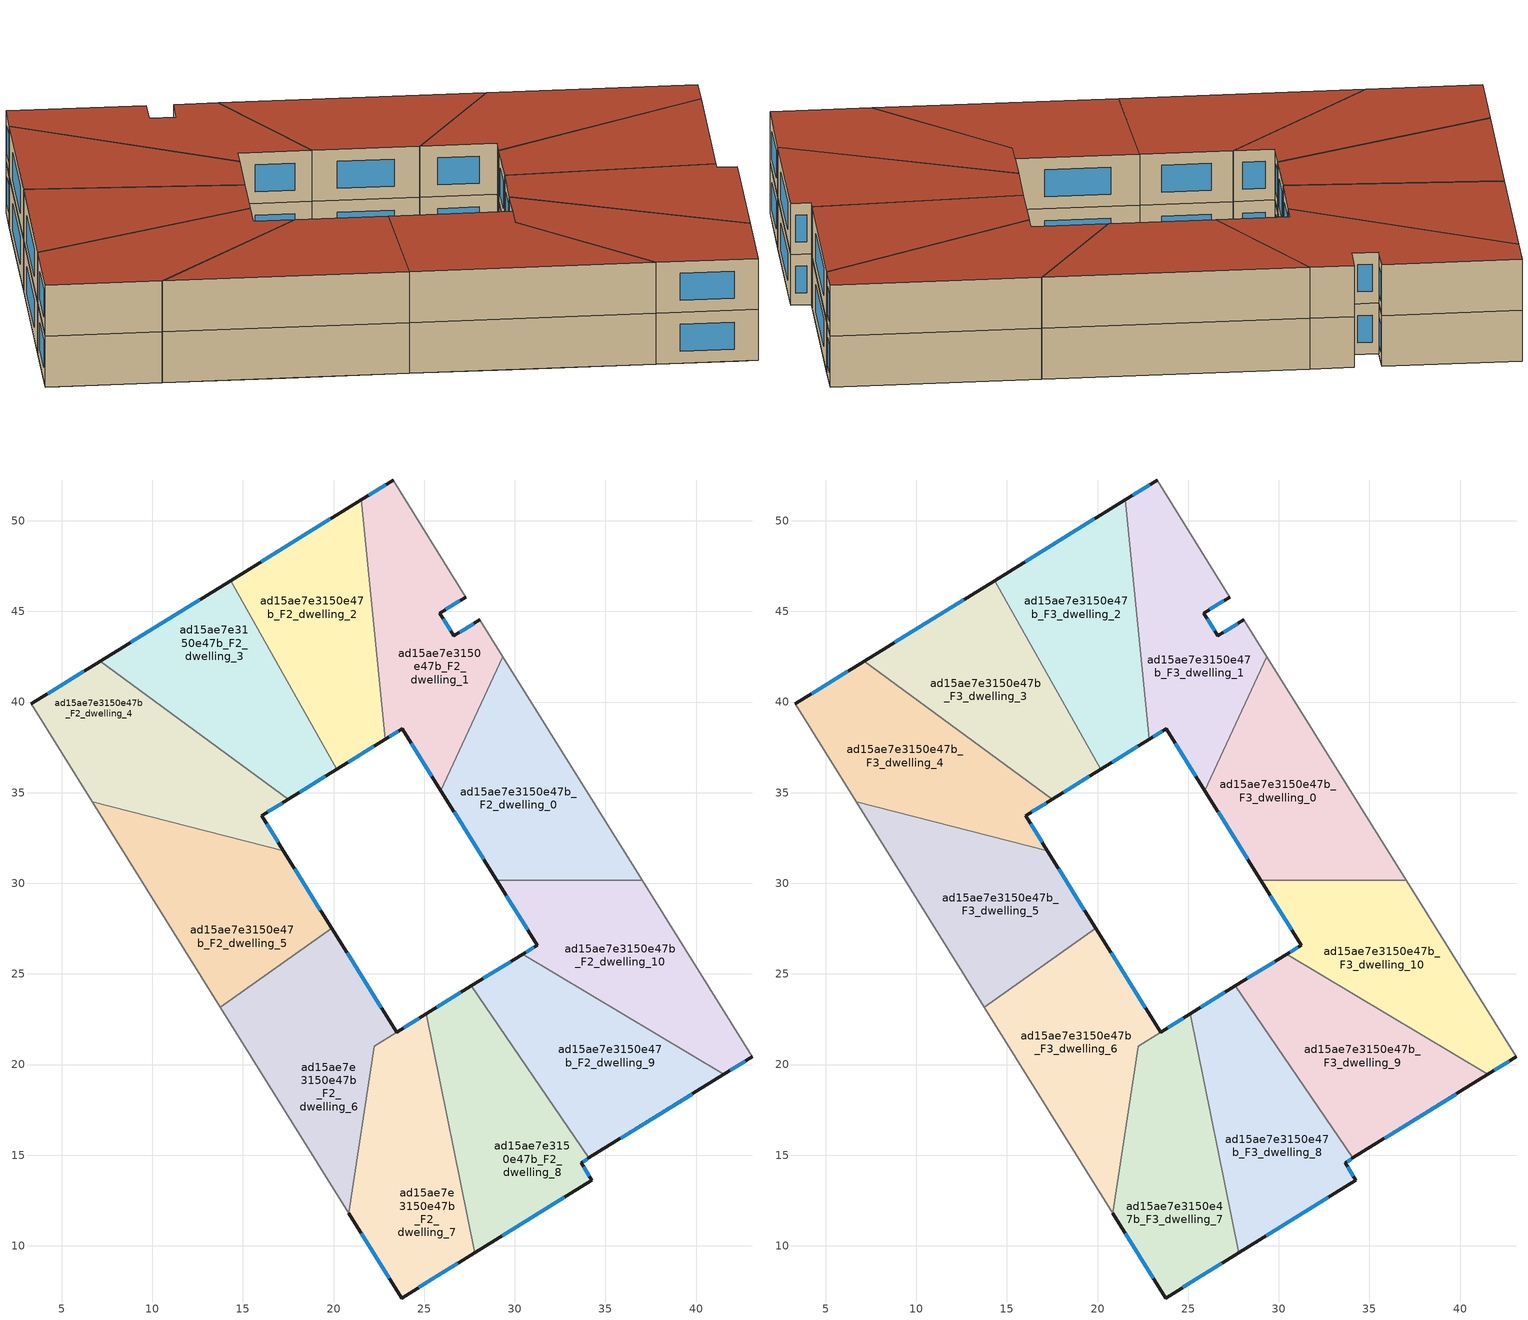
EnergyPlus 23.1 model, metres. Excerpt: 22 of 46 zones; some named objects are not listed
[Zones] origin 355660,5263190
ad15ae7e3150e47b_F2_dwelling_0
 floor to ad15ae7e3150e47b_F1_dwelling_0 (EU_floor_Construction): 29.98,41.46 37.02,30.16 29.01,30.16 26.18,34.69 z6
 floor to ad15ae7e3150e47b_F1_dwelling_1 (EU_floor_Construction): 29.34,42.49 29.98,41.46 26.18,34.69 25.92,35.11 z6
 wall outside (EU_wall_Construction): 25.92,35.11 29.01,30.16 z6:9
 wall to ad15ae7e3150e47b_F2_dwelling_1 (EU_wall_Construction): 29.34,42.49 25.92,35.11 z6:9
 wall adiabatic (EU_wall_Construction): 37.02,30.16 29.34,42.49 z6:9
 wall to ad15ae7e3150e47b_F2_dwelling_10 (EU_wall_Construction): 29.01,30.16 37.02,30.16 z6:9
 window (EU_Window_Construction): 26.65,33.94 28.28,31.32 z6.7:8.3
ad15ae7e3150e47b_F2_dwelling_1
 floor to ad15ae7e3150e47b_F1_dwelling_1 (EU_floor_Construction): 23.28,52.25 27.29,45.79 25.86,44.9 26.64,43.65 28.06,44.54 29.34,42.49 25.92,35.11 23.24,39.41 22.72,51.9 z6
 floor to ad15ae7e3150e47b_F1_dwelling_2 (EU_floor_Construction): 22.72,51.9 23.24,39.41 23.79,38.53 22.85,37.94 21.52,51.16 z6
 wall outside (EU_wall_Construction): 28.06,44.54 26.64,43.65 25.86,44.9 27.29,45.79 / 22.85,37.94 23.79,38.53 25.92,35.11 / 23.28,52.25 21.52,51.16 z6:9
 wall adiabatic (EU_wall_Construction): 29.34,42.49 28.06,44.54 / 27.29,45.79 23.28,52.25 z6:9
 wall to ad15ae7e3150e47b_F2_dwelling_2 (EU_wall_Construction): 21.52,51.16 22.85,37.94 z6:9
 window (EU_Window_Construction): 27.73,44.33 26.97,43.86 / 24.29,37.72 25.42,35.91 / 23.07,38.08 23.57,38.39 / 22.87,51.99 21.93,51.41 / 26.19,45.11 26.96,45.58 / 26.46,43.94 26.04,44.61 z6.7:8.3
ad15ae7e3150e47b_F2_dwelling_10
 floor to ad15ae7e3150e47b_F1_dwelling_11 (EU_floor_Construction): 37.02,30.16 43.09,20.42 42.14,19.84 31.86,25.57 29.01,30.16 z6
 floor to ad15ae7e3150e47b_F1_dwelling_10 (EU_floor_Construction): 42.14,19.84 41.52,19.46 30.43,26.09 31.23,26.59 31.86,25.57 z6
 wall outside (EU_wall_Construction): 29.01,30.16 31.23,26.59 30.43,26.09 / 41.52,19.46 43.09,20.42 z6:9
 wall to ad15ae7e3150e47b_F2_dwelling_9 (EU_wall_Construction): 30.43,26.09 41.52,19.46 z6:9
 wall adiabatic (EU_wall_Construction): 43.09,20.42 37.02,30.16 z6:9
 window (EU_Window_Construction): 31.04,26.47 30.62,26.21 / 29.53,29.32 30.71,27.43 / 41.89,19.68 42.72,20.2 z6.7:8.3
ad15ae7e3150e47b_F2_dwelling_2
 floor adiabatic (EU_floor_Construction): 21.52,51.16 22.85,37.94 20.18,36.29 14.32,46.7 z6
 wall outside (EU_wall_Construction): 20.18,36.29 22.85,37.94 / 21.52,51.16 14.32,46.7 z6:9
 wall to ad15ae7e3150e47b_F2_dwelling_3 (EU_wall_Construction): 14.32,46.7 20.18,36.29 z6:9
 window (EU_Window_Construction): 20.81,36.68 22.22,37.55 / 19.83,50.11 16.01,47.75 z6.7:8.3
ad15ae7e3150e47b_F2_dwelling_3
 floor to ad15ae7e3150e47b_F1_dwelling_3 (EU_floor_Construction): 14.32,46.7 20.18,36.29 18.4,35.19 9.52,43.73 z6
 floor to ad15ae7e3150e47b_F1_dwelling_4 (EU_floor_Construction): 18.4,35.19 17.51,34.64 7.12,42.24 9.52,43.73 z6
 wall outside (EU_wall_Construction): 17.51,34.64 20.18,36.29 / 14.32,46.7 7.12,42.24 z6:9
 wall to ad15ae7e3150e47b_F2_dwelling_4 (EU_wall_Construction): 7.12,42.24 17.51,34.64 z6:9
 window (EU_Window_Construction): 18.14,35.02 19.55,35.9 / 12.63,45.65 8.81,43.29 z6.7:8.3
ad15ae7e3150e47b_F2_dwelling_4
 floor to ad15ae7e3150e47b_F1_dwelling_4 (EU_floor_Construction): 17.51,34.64 16.03,33.72 16.12,33.59 3.74,39.24 3.33,39.9 7.12,42.24 z6
 floor to ad15ae7e3150e47b_F1_dwelling_5 (EU_floor_Construction): 16.12,33.59 17.23,31.8 6.69,34.51 3.74,39.24 z6
 wall outside (EU_wall_Construction): 17.23,31.8 16.03,33.72 17.51,34.64 / 7.12,42.24 3.33,39.9 z6:9
 wall to ad15ae7e3150e47b_F2_dwelling_5 (EU_wall_Construction): 6.69,34.51 17.23,31.8 z6:9
 wall adiabatic (EU_wall_Construction): 3.33,39.9 6.69,34.51 z6:9
 window (EU_Window_Construction): 16.38,33.94 17.16,34.42 / 16.95,32.25 16.32,33.27 / 6.23,41.69 4.22,40.45 z6.7:8.3
ad15ae7e3150e47b_F2_dwelling_5
 floor to ad15ae7e3150e47b_F1_dwelling_5 (EU_floor_Construction): 17.23,31.8 18.57,29.66 10.23,28.83 6.69,34.51 z6
 floor to ad15ae7e3150e47b_F1_dwelling_6 (EU_floor_Construction): 18.57,29.66 19.91,27.51 13.76,23.16 10.23,28.83 z6
 wall outside (EU_wall_Construction): 19.91,27.51 17.23,31.8 z6:9
 wall to ad15ae7e3150e47b_F2_dwelling_6 (EU_wall_Construction): 13.76,23.16 19.91,27.51 z6:9
 wall adiabatic (EU_wall_Construction): 6.69,34.51 13.76,23.16 z6:9
 window (EU_Window_Construction): 19.28,28.52 17.86,30.79 z6.7:8.3
ad15ae7e3150e47b_F2_dwelling_6
 floor to ad15ae7e3150e47b_F1_dwelling_7 (EU_floor_Construction): 21.02,25.73 23.47,21.8 23.47,21.78 22.24,21.01 20.84,11.8 16.71,18.42 z6
 floor to ad15ae7e3150e47b_F1_dwelling_6 (EU_floor_Construction): 19.91,27.51 21.02,25.73 16.71,18.42 13.76,23.16 z6
 wall outside (EU_wall_Construction): 23.48,21.79 19.91,27.51 z6:9
 wall adiabatic (EU_wall_Construction): 13.76,23.16 20.84,11.8 z6:9
 wall to ad15ae7e3150e47b_F2_dwelling_7 (EU_wall_Construction): 22.24,21.02 23.48,21.79 / 20.84,11.8 22.24,21.01 z6:9
 window (EU_Window_Construction): 22.64,23.13 20.75,26.17 z6.7:8.3
ad15ae7e3150e47b_F2_dwelling_7
 floor to ad15ae7e3150e47b_F1_dwelling_7 (EU_floor_Construction): 23.47,21.78 23.19,8.02 20.84,11.8 22.24,21.01 z6
 floor to ad15ae7e3150e47b_F1_dwelling_8 (EU_floor_Construction): 25.12,22.8 27.79,9.62 23.75,7.12 23.19,8.02 23.47,21.78 z6
 wall outside (EU_wall_Construction): 20.84,11.8 23.75,7.12 27.79,9.62 / 25.12,22.8 23.48,21.79 z6:9
 wall to ad15ae7e3150e47b_F2_dwelling_8 (EU_wall_Construction): 27.79,9.62 25.12,22.8 z6:9
 window (EU_Window_Construction): 24.7,7.71 26.84,9.04 / 21.52,10.7 23.06,8.22 / 24.74,22.56 23.86,22.03 z6.7:8.3
ad15ae7e3150e47b_F2_dwelling_8
 floor to ad15ae7e3150e47b_F1_dwelling_8 (EU_floor_Construction): 25.74,23.18 29.51,10.69 27.79,9.62 25.12,22.8 z6
 floor to ad15ae7e3150e47b_F1_dwelling_9 (EU_floor_Construction): 27.61,24.34 34.09,14.85 33.66,14.58 34.26,13.62 29.51,10.69 25.74,23.18 z6
 wall outside (EU_wall_Construction): 27.79,9.62 34.26,13.62 33.66,14.58 34.09,14.85 / 27.6,24.34 25.12,22.8 z6:9
 wall to ad15ae7e3150e47b_F2_dwelling_9 (EU_wall_Construction): 34.09,14.85 27.6,24.34 z6:9
 window (EU_Window_Construction): 29.31,10.56 32.74,12.69 / 27.02,23.98 25.7,23.17 / 33.76,14.65 33.99,14.79 / 34.12,13.85 33.8,14.36 z6.7:8.3
ad15ae7e3150e47b_F2_dwelling_9
 floor to ad15ae7e3150e47b_F1_dwelling_9 (EU_floor_Construction): 28.08,24.63 35.33,15.62 34.09,14.85 27.61,24.34 z6
 floor adiabatic (EU_floor_Construction): 41.52,19.46 34.09,14.85 35.33,15.62 28.08,24.63 30.43,26.09 z6
 wall outside (EU_wall_Construction): 30.43,26.09 27.6,24.34 / 34.09,14.85 41.52,19.46 z6:9
 window (EU_Window_Construction): 29.77,25.68 28.27,24.75 / 35.84,15.93 39.78,18.37 z6.7:8.3
ad15ae7e3150e47b_F3_dwelling_0
 floor to ad15ae7e3150e47b_F2_dwelling_0 (EU_floor_Construction): 29.34,42.49 37.02,30.16 29.01,30.16 25.92,35.11 z9
 wall outside (EU_wall_Construction): 25.92,35.11 29.01,30.16 z9:12
 wall to ad15ae7e3150e47b_F3_dwelling_1 (EU_wall_Construction): 29.34,42.49 25.92,35.11 z9:12
 wall adiabatic (EU_wall_Construction): 37.02,30.16 29.34,42.49 z9:12
 wall to ad15ae7e3150e47b_F3_dwelling_10 (EU_wall_Construction): 29.01,30.16 37.02,30.16 z9:12
 window (EU_Window_Construction): 26.65,33.94 28.28,31.32 z9.7:11.3
 roof outside (EU_roof_Construction): 37.02,30.16 29.34,42.49 25.92,35.11 29.01,30.16 z12
ad15ae7e3150e47b_F3_dwelling_1
 floor to ad15ae7e3150e47b_F2_dwelling_1 (EU_floor_Construction): 23.28,52.25 27.29,45.79 25.86,44.9 26.64,43.65 28.06,44.54 29.34,42.49 25.92,35.11 23.79,38.53 22.85,37.94 21.52,51.16 z9
 wall outside (EU_wall_Construction): 28.06,44.54 26.64,43.65 25.86,44.9 27.29,45.79 / 22.85,37.94 23.79,38.53 25.92,35.11 / 23.28,52.25 21.52,51.16 z9:12
 wall adiabatic (EU_wall_Construction): 29.34,42.49 28.06,44.54 / 27.29,45.79 23.28,52.25 z9:12
 wall to ad15ae7e3150e47b_F3_dwelling_2 (EU_wall_Construction): 21.52,51.16 22.85,37.94 z9:12
 window (EU_Window_Construction): 27.73,44.33 26.97,43.86 / 24.29,37.72 25.42,35.91 / 23.07,38.08 23.57,38.39 / 22.87,51.99 21.93,51.41 / 26.19,45.11 26.96,45.58 / 26.46,43.94 26.04,44.61 z9.7:11.3
 roof outside (EU_roof_Construction): 25.92,35.11 29.34,42.49 28.06,44.54 26.64,43.65 25.86,44.9 27.29,45.79 23.28,52.25 21.52,51.16 22.85,37.94 23.79,38.53 z12
ad15ae7e3150e47b_F3_dwelling_10
 floor to ad15ae7e3150e47b_F2_dwelling_10 (EU_floor_Construction): 37.02,30.16 43.09,20.42 41.52,19.46 30.43,26.09 31.23,26.59 29.01,30.16 z9
 wall outside (EU_wall_Construction): 29.01,30.16 31.23,26.59 30.43,26.09 / 41.52,19.46 43.09,20.42 z9:12
 wall to ad15ae7e3150e47b_F3_dwelling_9 (EU_wall_Construction): 30.43,26.09 41.52,19.46 z9:12
 wall adiabatic (EU_wall_Construction): 43.09,20.42 37.02,30.16 z9:12
 window (EU_Window_Construction): 31.04,26.47 30.62,26.21 / 29.53,29.32 30.71,27.43 / 41.89,19.68 42.72,20.2 z9.7:11.3
 roof outside (EU_roof_Construction): 43.09,20.42 37.02,30.16 29.01,30.16 31.23,26.59 30.43,26.09 41.52,19.46 z12
ad15ae7e3150e47b_F3_dwelling_2
 floor to ad15ae7e3150e47b_F2_dwelling_2 (EU_floor_Construction): 21.52,51.16 22.85,37.94 20.18,36.29 14.32,46.7 z9
 wall outside (EU_wall_Construction): 20.18,36.29 22.85,37.94 / 21.52,51.16 14.32,46.7 z9:12
 wall to ad15ae7e3150e47b_F3_dwelling_3 (EU_wall_Construction): 14.32,46.7 20.18,36.29 z9:12
 window (EU_Window_Construction): 20.81,36.68 22.22,37.55 / 19.83,50.11 16.01,47.75 z9.7:11.3
 roof outside (EU_roof_Construction): 22.85,37.94 21.52,51.16 14.32,46.7 20.18,36.29 z12
ad15ae7e3150e47b_F3_dwelling_3
 floor to ad15ae7e3150e47b_F2_dwelling_3 (EU_floor_Construction): 14.32,46.7 20.18,36.29 17.51,34.64 7.12,42.24 z9
 wall outside (EU_wall_Construction): 17.51,34.64 20.18,36.29 / 14.32,46.7 7.12,42.24 z9:12
 wall to ad15ae7e3150e47b_F3_dwelling_4 (EU_wall_Construction): 7.12,42.24 17.51,34.64 z9:12
 window (EU_Window_Construction): 18.14,35.02 19.55,35.9 / 12.63,45.65 8.81,43.29 z9.7:11.3
 roof outside (EU_roof_Construction): 20.18,36.29 14.32,46.7 7.12,42.24 17.51,34.64 z12
ad15ae7e3150e47b_F3_dwelling_4
 floor to ad15ae7e3150e47b_F2_dwelling_4 (EU_floor_Construction): 17.51,34.64 16.03,33.72 17.23,31.8 6.69,34.51 3.33,39.9 7.12,42.24 z9
 wall outside (EU_wall_Construction): 17.23,31.8 16.03,33.72 17.51,34.64 / 7.12,42.24 3.33,39.9 z9:12
 wall to ad15ae7e3150e47b_F3_dwelling_5 (EU_wall_Construction): 6.69,34.51 17.23,31.8 z9:12
 wall adiabatic (EU_wall_Construction): 3.33,39.9 6.69,34.51 z9:12
 window (EU_Window_Construction): 16.38,33.94 17.16,34.42 / 16.95,32.25 16.32,33.27 / 6.23,41.69 4.22,40.45 z9.7:11.3
 roof outside (EU_roof_Construction): 17.23,31.8 16.03,33.72 17.51,34.64 7.12,42.24 3.33,39.9 6.69,34.51 z12
ad15ae7e3150e47b_F3_dwelling_5
 floor to ad15ae7e3150e47b_F2_dwelling_5 (EU_floor_Construction): 17.23,31.8 19.91,27.51 13.76,23.16 6.69,34.51 z9
 wall outside (EU_wall_Construction): 19.91,27.51 17.23,31.8 z9:12
 wall to ad15ae7e3150e47b_F3_dwelling_6 (EU_wall_Construction): 13.76,23.16 19.91,27.51 z9:12
 wall adiabatic (EU_wall_Construction): 6.69,34.51 13.76,23.16 z9:12
 window (EU_Window_Construction): 19.28,28.52 17.86,30.79 z9.7:11.3
 roof outside (EU_roof_Construction): 19.91,27.51 17.23,31.8 6.69,34.51 13.76,23.16 z12
ad15ae7e3150e47b_F3_dwelling_6
 floor to ad15ae7e3150e47b_F2_dwelling_6 (EU_floor_Construction): 19.91,27.51 23.48,21.79 22.24,21.02 20.84,11.8 13.76,23.16 z9
 wall outside (EU_wall_Construction): 23.48,21.79 19.91,27.51 z9:12
 wall adiabatic (EU_wall_Construction): 13.76,23.16 20.84,11.8 z9:12
 wall to ad15ae7e3150e47b_F3_dwelling_7 (EU_wall_Construction): 22.24,21.02 23.48,21.79 / 20.84,11.8 22.24,21.01 z9:12
 window (EU_Window_Construction): 22.64,23.13 20.75,26.17 z9.7:11.3
 roof outside (EU_roof_Construction): 20.84,11.8 22.24,21.02 23.48,21.79 19.91,27.51 13.76,23.16 z12
ad15ae7e3150e47b_F3_dwelling_7
 floor to ad15ae7e3150e47b_F2_dwelling_7 (EU_floor_Construction): 25.12,22.8 27.79,9.62 23.75,7.12 20.84,11.8 22.24,21.02 z9
 wall outside (EU_wall_Construction): 20.84,11.8 23.75,7.12 27.79,9.62 / 25.12,22.8 23.48,21.79 z9:12
 wall to ad15ae7e3150e47b_F3_dwelling_8 (EU_wall_Construction): 27.79,9.62 25.12,22.8 z9:12
 window (EU_Window_Construction): 24.7,7.71 26.84,9.04 / 21.52,10.7 23.06,8.22 / 24.74,22.56 23.86,22.03 z9.7:11.3
 roof outside (EU_roof_Construction): 27.79,9.62 25.12,22.8 22.24,21.02 20.84,11.8 23.75,7.12 z12
ad15ae7e3150e47b_F3_dwelling_8
 floor to ad15ae7e3150e47b_F2_dwelling_8 (EU_floor_Construction): 27.6,24.34 34.09,14.85 33.66,14.58 34.26,13.62 27.79,9.62 25.12,22.8 z9
 wall outside (EU_wall_Construction): 27.79,9.62 34.26,13.62 33.66,14.58 34.09,14.85 / 27.6,24.34 25.12,22.8 z9:12
 wall to ad15ae7e3150e47b_F3_dwelling_9 (EU_wall_Construction): 34.09,14.85 27.6,24.34 z9:12
 window (EU_Window_Construction): 29.31,10.56 32.74,12.69 / 27.02,23.98 25.7,23.17 / 33.76,14.65 33.99,14.79 / 34.12,13.85 33.8,14.36 z9.7:11.3
 roof outside (EU_roof_Construction): 34.26,13.62 33.66,14.58 34.09,14.85 27.6,24.34 25.12,22.8 27.79,9.62 z12
ad15ae7e3150e47b_F3_dwelling_9
 floor to ad15ae7e3150e47b_F2_dwelling_9 (EU_floor_Construction): 41.52,19.46 34.09,14.85 27.6,24.34 30.43,26.09 z9
 wall outside (EU_wall_Construction): 30.43,26.09 27.6,24.34 / 34.09,14.85 41.52,19.46 z9:12
 window (EU_Window_Construction): 29.77,25.68 28.27,24.75 / 35.84,15.93 39.78,18.37 z9.7:11.3
 roof outside (EU_roof_Construction): 41.52,19.46 30.43,26.09 27.6,24.34 34.09,14.85 z12
[Building]
EU S2 Campaign: North Axis=0; Terrain=City; Solar Distribution=FullExterior
[Site:Location]
Budapest.Ferenc.Liszt.Intl.AP: Latitude=47.437; Longitude=19.256; Time Zone=1; Elevation=185
[SizingPeriod:WeatherFileDays]
AnnualSizingPeriod: Begin Month=1; Begin Day of Month=1; End Month=12; End Day of Month=31; Day of Week for Start Day=Monday; Use Weather File Daylight Saving Period=No; Use Weather File Rain and Snow Indicators=No
[MATERIAL]
EU_InternalMass_Material: Roughness=MediumRough; Thickness=0.1; Conductivity=1; Density=1800; Specific Heat=900; Thermal Absorptance=0.9; Solar Absorptance=0.7; Visible Absorptance=0.7
[MATERIAL:NOMASS] Roughness=MediumRough; Thermal Absorptance=0.9; Solar Absorptance=0.7; Visible Absorptance=0.7
Name | Thermal Resistance
EU_wall_NoMass | 0.832559
EU_roof_NoMass | 1.39638
EU_floor_NoMass | 0.872794
[WINDOWMATERIAL:SIMPLEGLAZINGSYSTEM]
EU_Window_SimpleGlazing: UFactor=2.79869; Solar Heat Gain Coefficient=0.75; Visible Transmittance=0.75
[CONSTRUCTION]
EU_wall_Construction: EU_wall_NoMass
EU_roof_Construction: EU_roof_NoMass
EU_floor_Construction: EU_floor_NoMass
EU_Window_Construction: EU_Window_SimpleGlazing
EU_InternalMass_Construction: EU_InternalMass_Material
[ZONE] Type=1; Multiplier=1; Ceiling Height=autocalculate; Floor Area=autocalculate; Part of Total Floor Area=Yes
Name | Volume
ad15ae7e3150e47b_F2_dwelling_0; ad15ae7e3150e47b_F3_dwelling_0 | 207.838
ad15ae7e3150e47b_F2_dwelling_1; ad15ae7e3150e47b_F3_dwelling_1 | 207.868
ad15ae7e3150e47b_F2_dwelling_10; ad15ae7e3150e47b_F3_dwelling_10 | 207.859
ad15ae7e3150e47b_F2_dwelling_2; ad15ae7e3150e47b_F3_dwelling_2 | 207.823
ad15ae7e3150e47b_F2_dwelling_3; ad15ae7e3150e47b_F3_dwelling_3 | 207.875
ad15ae7e3150e47b_F2_dwelling_4; ad15ae7e3150e47b_F3_dwelling_4 | 207.844
ad15ae7e3150e47b_F2_dwelling_5; ad15ae7e3150e47b_F3_dwelling_5 | 207.825
ad15ae7e3150e47b_F2_dwelling_6; ad15ae7e3150e47b_F3_dwelling_6 | 211.578
ad15ae7e3150e47b_F2_dwelling_7 | 204.086
ad15ae7e3150e47b_F3_dwelling_7 | 204.101
ad15ae7e3150e47b_F2_dwelling_8; ad15ae7e3150e47b_F3_dwelling_8 | 207.872
ad15ae7e3150e47b_F2_dwelling_9; ad15ae7e3150e47b_F3_dwelling_9 | 207.866
[INTERNALMASS] Construction=EU_InternalMass_Construction
Name | Zone or ZoneList | Surface Area
ad15ae7e3150e47b_F2_dwelling_0_EU_InternalMass | ad15ae7e3150e47b_F2_dwelling_0 | 69.2793
ad15ae7e3150e47b_F2_dwelling_1_EU_InternalMass | ad15ae7e3150e47b_F2_dwelling_1 | 69.2894
ad15ae7e3150e47b_F2_dwelling_2_EU_InternalMass | ad15ae7e3150e47b_F2_dwelling_2 | 69.2742
ad15ae7e3150e47b_F2_dwelling_3_EU_InternalMass | ad15ae7e3150e47b_F2_dwelling_3 | 69.2917
ad15ae7e3150e47b_F2_dwelling_4_EU_InternalMass | ad15ae7e3150e47b_F2_dwelling_4 | 69.2812
ad15ae7e3150e47b_F2_dwelling_5_EU_InternalMass | ad15ae7e3150e47b_F2_dwelling_5 | 69.275
ad15ae7e3150e47b_F2_dwelling_6_EU_InternalMass | ad15ae7e3150e47b_F2_dwelling_6 | 70.5243
ad15ae7e3150e47b_F2_dwelling_7_EU_InternalMass | ad15ae7e3150e47b_F2_dwelling_7 | 68.0351
ad15ae7e3150e47b_F2_dwelling_8_EU_InternalMass | ad15ae7e3150e47b_F2_dwelling_8 | 69.2906
ad15ae7e3150e47b_F2_dwelling_9_EU_InternalMass | ad15ae7e3150e47b_F2_dwelling_9 | 69.2888
ad15ae7e3150e47b_F2_dwelling_10_EU_InternalMass | ad15ae7e3150e47b_F2_dwelling_10 | 69.2864
ad15ae7e3150e47b_F3_dwelling_0_EU_InternalMass | ad15ae7e3150e47b_F3_dwelling_0 | 69.2793
ad15ae7e3150e47b_F3_dwelling_1_EU_InternalMass | ad15ae7e3150e47b_F3_dwelling_1 | 69.2894
ad15ae7e3150e47b_F3_dwelling_2_EU_InternalMass | ad15ae7e3150e47b_F3_dwelling_2 | 69.2742
ad15ae7e3150e47b_F3_dwelling_3_EU_InternalMass | ad15ae7e3150e47b_F3_dwelling_3 | 69.2917
ad15ae7e3150e47b_F3_dwelling_4_EU_InternalMass | ad15ae7e3150e47b_F3_dwelling_4 | 69.2812
ad15ae7e3150e47b_F3_dwelling_5_EU_InternalMass | ad15ae7e3150e47b_F3_dwelling_5 | 69.275
ad15ae7e3150e47b_F3_dwelling_6_EU_InternalMass | ad15ae7e3150e47b_F3_dwelling_6 | 70.5243
ad15ae7e3150e47b_F3_dwelling_7_EU_InternalMass | ad15ae7e3150e47b_F3_dwelling_7 | 68.0351
ad15ae7e3150e47b_F3_dwelling_8_EU_InternalMass | ad15ae7e3150e47b_F3_dwelling_8 | 69.2906
ad15ae7e3150e47b_F3_dwelling_9_EU_InternalMass | ad15ae7e3150e47b_F3_dwelling_9 | 69.2888
ad15ae7e3150e47b_F3_dwelling_10_EU_InternalMass | ad15ae7e3150e47b_F3_dwelling_10 | 69.2864
[OTHEREQUIPMENT] Fuel Type=Electricity; Design Level Calculation Method=Watts/Area; Power per Zone Floor Area=1; Fraction Latent=0; Fraction Radiant=0; Fraction Lost=0; Carbon Dioxide Generation Rate=0; EndUse Subcategory=EU_Step8_InternalGains
Name | Zone or ZoneList or Space or SpaceList | Schedule
EU_Step8_InternalGain_ad15ae7e3150e47b_F2_dwelling_0_f000 | ad15ae7e3150e47b_F2_dwelling_0 | EU_Step8_GainSchedule_ad15ae7e3150e47b_F2_dwelling_0_f000
EU_Step8_InternalGain_ad15ae7e3150e47b_F2_dwelling_1_f000 | ad15ae7e3150e47b_F2_dwelling_1 | EU_Step8_GainSchedule_ad15ae7e3150e47b_F2_dwelling_1_f000
EU_Step8_InternalGain_ad15ae7e3150e47b_F2_dwelling_2_f000 | ad15ae7e3150e47b_F2_dwelling_2 | EU_Step8_GainSchedule_ad15ae7e3150e47b_F2_dwelling_2_f000
EU_Step8_InternalGain_ad15ae7e3150e47b_F2_dwelling_3_f000 | ad15ae7e3150e47b_F2_dwelling_3 | EU_Step8_GainSchedule_ad15ae7e3150e47b_F2_dwelling_3_f000
EU_Step8_InternalGain_ad15ae7e3150e47b_F2_dwelling_4_f000 | ad15ae7e3150e47b_F2_dwelling_4 | EU_Step8_GainSchedule_ad15ae7e3150e47b_F2_dwelling_4_f000
EU_Step8_InternalGain_ad15ae7e3150e47b_F2_dwelling_5_f000 | ad15ae7e3150e47b_F2_dwelling_5 | EU_Step8_GainSchedule_ad15ae7e3150e47b_F2_dwelling_5_f000
EU_Step8_InternalGain_ad15ae7e3150e47b_F2_dwelling_6_f000 | ad15ae7e3150e47b_F2_dwelling_6 | EU_Step8_GainSchedule_ad15ae7e3150e47b_F2_dwelling_6_f000
EU_Step8_InternalGain_ad15ae7e3150e47b_F2_dwelling_7_f000 | ad15ae7e3150e47b_F2_dwelling_7 | EU_Step8_GainSchedule_ad15ae7e3150e47b_F2_dwelling_7_f000
EU_Step8_InternalGain_ad15ae7e3150e47b_F2_dwelling_8_f000 | ad15ae7e3150e47b_F2_dwelling_8 | EU_Step8_GainSchedule_ad15ae7e3150e47b_F2_dwelling_8_f000
EU_Step8_InternalGain_ad15ae7e3150e47b_F2_dwelling_9_f000 | ad15ae7e3150e47b_F2_dwelling_9 | EU_Step8_GainSchedule_ad15ae7e3150e47b_F2_dwelling_9_f000
EU_Step8_InternalGain_ad15ae7e3150e47b_F2_dwelling_10_f000 | ad15ae7e3150e47b_F2_dwelling_10 | EU_Step8_GainSchedule_ad15ae7e3150e47b_F2_dwelling_10_f000
EU_Step8_InternalGain_ad15ae7e3150e47b_F3_dwelling_0_f000 | ad15ae7e3150e47b_F3_dwelling_0 | EU_Step8_GainSchedule_ad15ae7e3150e47b_F3_dwelling_0_f000
EU_Step8_InternalGain_ad15ae7e3150e47b_F3_dwelling_1_f000 | ad15ae7e3150e47b_F3_dwelling_1 | EU_Step8_GainSchedule_ad15ae7e3150e47b_F3_dwelling_1_f000
EU_Step8_InternalGain_ad15ae7e3150e47b_F3_dwelling_2_f000 | ad15ae7e3150e47b_F3_dwelling_2 | EU_Step8_GainSchedule_ad15ae7e3150e47b_F3_dwelling_2_f000
EU_Step8_InternalGain_ad15ae7e3150e47b_F3_dwelling_3_f000 | ad15ae7e3150e47b_F3_dwelling_3 | EU_Step8_GainSchedule_ad15ae7e3150e47b_F3_dwelling_3_f000
EU_Step8_InternalGain_ad15ae7e3150e47b_F3_dwelling_4_f000 | ad15ae7e3150e47b_F3_dwelling_4 | EU_Step8_GainSchedule_ad15ae7e3150e47b_F3_dwelling_4_f000
EU_Step8_InternalGain_ad15ae7e3150e47b_F3_dwelling_5_f000 | ad15ae7e3150e47b_F3_dwelling_5 | EU_Step8_GainSchedule_ad15ae7e3150e47b_F3_dwelling_5_f000
EU_Step8_InternalGain_ad15ae7e3150e47b_F3_dwelling_6_f000 | ad15ae7e3150e47b_F3_dwelling_6 | EU_Step8_GainSchedule_ad15ae7e3150e47b_F3_dwelling_6_f000
EU_Step8_InternalGain_ad15ae7e3150e47b_F3_dwelling_7_f000 | ad15ae7e3150e47b_F3_dwelling_7 | EU_Step8_GainSchedule_ad15ae7e3150e47b_F3_dwelling_7_f000
EU_Step8_InternalGain_ad15ae7e3150e47b_F3_dwelling_8_f000 | ad15ae7e3150e47b_F3_dwelling_8 | EU_Step8_GainSchedule_ad15ae7e3150e47b_F3_dwelling_8_f000
EU_Step8_InternalGain_ad15ae7e3150e47b_F3_dwelling_9_f000 | ad15ae7e3150e47b_F3_dwelling_9 | EU_Step8_GainSchedule_ad15ae7e3150e47b_F3_dwelling_9_f000
EU_Step8_InternalGain_ad15ae7e3150e47b_F3_dwelling_10_f000 | ad15ae7e3150e47b_F3_dwelling_10 | EU_Step8_GainSchedule_ad15ae7e3150e47b_F3_dwelling_10_f000
[ZONEVENTILATION:DESIGNFLOWRATE] Schedule=EU_AlwaysOn; Design Flow Rate Calculation Method=AirChanges/Hour; Air Changes per Hour=0.475469; Ventilation Type=Natural; Fan Pressure Rise=0; Fan Total Efficiency=1; Constant Term Coefficient=1; Temperature Term Coefficient=0; Velocity Term Coefficient=0; Velocity Squared Term Coefficient=0; Minimum Indoor Temperature=-100; Maximum Indoor Temperature=100; Delta Temperature=-100; Minimum Outdoor Temperature=-100; Maximum Outdoor Temperature=100; Maximum Wind Speed=40
Name | Zone or ZoneList or Space or SpaceList
EU_ConstantAir_ad15ae7e3150e47b_F2_dwelling_0 | ad15ae7e3150e47b_F2_dwelling_0
EU_ConstantAir_ad15ae7e3150e47b_F2_dwelling_1 | ad15ae7e3150e47b_F2_dwelling_1
EU_ConstantAir_ad15ae7e3150e47b_F2_dwelling_2 | ad15ae7e3150e47b_F2_dwelling_2
EU_ConstantAir_ad15ae7e3150e47b_F2_dwelling_3 | ad15ae7e3150e47b_F2_dwelling_3
EU_ConstantAir_ad15ae7e3150e47b_F2_dwelling_4 | ad15ae7e3150e47b_F2_dwelling_4
EU_ConstantAir_ad15ae7e3150e47b_F2_dwelling_5 | ad15ae7e3150e47b_F2_dwelling_5
EU_ConstantAir_ad15ae7e3150e47b_F2_dwelling_6 | ad15ae7e3150e47b_F2_dwelling_6
EU_ConstantAir_ad15ae7e3150e47b_F2_dwelling_7 | ad15ae7e3150e47b_F2_dwelling_7
EU_ConstantAir_ad15ae7e3150e47b_F2_dwelling_8 | ad15ae7e3150e47b_F2_dwelling_8
EU_ConstantAir_ad15ae7e3150e47b_F2_dwelling_9 | ad15ae7e3150e47b_F2_dwelling_9
EU_ConstantAir_ad15ae7e3150e47b_F2_dwelling_10 | ad15ae7e3150e47b_F2_dwelling_10
EU_ConstantAir_ad15ae7e3150e47b_F3_dwelling_0 | ad15ae7e3150e47b_F3_dwelling_0
EU_ConstantAir_ad15ae7e3150e47b_F3_dwelling_1 | ad15ae7e3150e47b_F3_dwelling_1
EU_ConstantAir_ad15ae7e3150e47b_F3_dwelling_2 | ad15ae7e3150e47b_F3_dwelling_2
EU_ConstantAir_ad15ae7e3150e47b_F3_dwelling_3 | ad15ae7e3150e47b_F3_dwelling_3
EU_ConstantAir_ad15ae7e3150e47b_F3_dwelling_4 | ad15ae7e3150e47b_F3_dwelling_4
EU_ConstantAir_ad15ae7e3150e47b_F3_dwelling_5 | ad15ae7e3150e47b_F3_dwelling_5
EU_ConstantAir_ad15ae7e3150e47b_F3_dwelling_6 | ad15ae7e3150e47b_F3_dwelling_6
EU_ConstantAir_ad15ae7e3150e47b_F3_dwelling_7 | ad15ae7e3150e47b_F3_dwelling_7
EU_ConstantAir_ad15ae7e3150e47b_F3_dwelling_8 | ad15ae7e3150e47b_F3_dwelling_8
EU_ConstantAir_ad15ae7e3150e47b_F3_dwelling_9 | ad15ae7e3150e47b_F3_dwelling_9
EU_ConstantAir_ad15ae7e3150e47b_F3_dwelling_10 | ad15ae7e3150e47b_F3_dwelling_10
[HVACTEMPLATE:ZONE:IDEALLOADSAIRSYSTEM] System Availability Schedule=EU_AlwaysOn; Maximum Heating Supply Air Temperature=50; Minimum Cooling Supply Air Temperature=13; Maximum Heating Supply Air Humidity Ratio=0.0156; Minimum Cooling Supply Air Humidity Ratio=0.0077; Heating Limit=NoLimit; Cooling Limit=NoLimit; Heating Availability Schedule=EU_AlwaysOn; Cooling Availability Schedule=EU_CoolingOff; Dehumidification Control Type=ConstantSensibleHeatRatio; Cooling Sensible Heat Ratio=0.7; Dehumidification Setpoint=60; Humidification Control Type=None; Humidification Setpoint=30; Outdoor Air Method=None; Outdoor Air Flow Rate per Person=0.00944; Outdoor Air Flow Rate per Zone Floor Area=0; Outdoor Air Flow Rate per Zone=0; Demand Controlled Ventilation Type=None; Outdoor Air Economizer Type=NoEconomizer; Heat Recovery Type=None; Sensible Heat Recovery Effectiveness=0.7; Latent Heat Recovery Effectiveness=0.65
Name | Template Thermostat
ad15ae7e3150e47b_F2_dwelling_0 | EU_HeatOnly_ad15ae7e3150e47b_F2_dwelling_0
ad15ae7e3150e47b_F2_dwelling_1 | EU_HeatOnly_ad15ae7e3150e47b_F2_dwelling_1
ad15ae7e3150e47b_F2_dwelling_2 | EU_HeatOnly_ad15ae7e3150e47b_F2_dwelling_2
ad15ae7e3150e47b_F2_dwelling_3 | EU_HeatOnly_ad15ae7e3150e47b_F2_dwelling_3
ad15ae7e3150e47b_F2_dwelling_4 | EU_HeatOnly_ad15ae7e3150e47b_F2_dwelling_4
ad15ae7e3150e47b_F2_dwelling_5 | EU_HeatOnly_ad15ae7e3150e47b_F2_dwelling_5
ad15ae7e3150e47b_F2_dwelling_6 | EU_HeatOnly_ad15ae7e3150e47b_F2_dwelling_6
ad15ae7e3150e47b_F2_dwelling_7 | EU_HeatOnly_ad15ae7e3150e47b_F2_dwelling_7
ad15ae7e3150e47b_F2_dwelling_8 | EU_HeatOnly_ad15ae7e3150e47b_F2_dwelling_8
ad15ae7e3150e47b_F2_dwelling_9 | EU_HeatOnly_ad15ae7e3150e47b_F2_dwelling_9
ad15ae7e3150e47b_F2_dwelling_10 | EU_HeatOnly_ad15ae7e3150e47b_F2_dwelling_10
ad15ae7e3150e47b_F3_dwelling_0 | EU_HeatOnly_ad15ae7e3150e47b_F3_dwelling_0
ad15ae7e3150e47b_F3_dwelling_1 | EU_HeatOnly_ad15ae7e3150e47b_F3_dwelling_1
ad15ae7e3150e47b_F3_dwelling_2 | EU_HeatOnly_ad15ae7e3150e47b_F3_dwelling_2
ad15ae7e3150e47b_F3_dwelling_3 | EU_HeatOnly_ad15ae7e3150e47b_F3_dwelling_3
ad15ae7e3150e47b_F3_dwelling_4 | EU_HeatOnly_ad15ae7e3150e47b_F3_dwelling_4
ad15ae7e3150e47b_F3_dwelling_5 | EU_HeatOnly_ad15ae7e3150e47b_F3_dwelling_5
ad15ae7e3150e47b_F3_dwelling_6 | EU_HeatOnly_ad15ae7e3150e47b_F3_dwelling_6
ad15ae7e3150e47b_F3_dwelling_7 | EU_HeatOnly_ad15ae7e3150e47b_F3_dwelling_7
ad15ae7e3150e47b_F3_dwelling_8 | EU_HeatOnly_ad15ae7e3150e47b_F3_dwelling_8
ad15ae7e3150e47b_F3_dwelling_9 | EU_HeatOnly_ad15ae7e3150e47b_F3_dwelling_9
ad15ae7e3150e47b_F3_dwelling_10 | EU_HeatOnly_ad15ae7e3150e47b_F3_dwelling_10
[SIZING:ZONE] Zone Cooling Design Supply Air Temperature Input Method=SupplyAirTemperature; Zone Cooling Design Supply Air Temperature=13; Zone Heating Design Supply Air Temperature Input Method=SupplyAirTemperature; Zone Heating Design Supply Air Temperature=50; Zone Cooling Design Supply Air Humidity Ratio=0.008; Zone Heating Design Supply Air Humidity Ratio=0.008; Cooling Design Air Flow Method=DesignDay; Cooling Design Air Flow Rate=0; Cooling Minimum Air Flow per Zone Floor Area=0.000762; Cooling Minimum Air Flow=0; Cooling Minimum Air Flow Fraction=0.2; Heating Design Air Flow Method=DesignDay; Heating Design Air Flow Rate=0; Heating Maximum Air Flow per Zone Floor Area=0.002032; Heating Maximum Air Flow=0.141576; Heating Maximum Air Flow Fraction=0.3; Account for Dedicated Outdoor Air System=No; Dedicated Outdoor Air System Control Strategy=NeutralSupplyAir; Dedicated Outdoor Air Low Setpoint Temperature for Design=autosize; Dedicated Outdoor Air High Setpoint Temperature for Design=autosize; Zone Load Sizing Method=Sensible Load Only No Latent Load; Zone Latent Cooling Design Supply Air Humidity Ratio Input Method=HumidityRatioDifference; Zone Cooling Design Supply Air Humidity Ratio Difference=0.005; Zone Latent Heating Design Supply Air Humidity Ratio Input Method=HumidityRatioDifference; Zone Humidification Design Supply Air Humidity Ratio Difference=0.005
ad15ae7e3150e47b_F2_dwelling_0; ad15ae7e3150e47b_F2_dwelling_1; ad15ae7e3150e47b_F2_dwelling_2; ad15ae7e3150e47b_F2_dwelling_3; ad15ae7e3150e47b_F2_dwelling_4; ad15ae7e3150e47b_F2_dwelling_5; ad15ae7e3150e47b_F2_dwelling_6; ad15ae7e3150e47b_F2_dwelling_7; ad15ae7e3150e47b_F2_dwelling_8; ad15ae7e3150e47b_F2_dwelling_9; ad15ae7e3150e47b_F2_dwelling_10; ad15ae7e3150e47b_F3_dwelling_0; ad15ae7e3150e47b_F3_dwelling_1; ad15ae7e3150e47b_F3_dwelling_2; ad15ae7e3150e47b_F3_dwelling_3; ad15ae7e3150e47b_F3_dwelling_4; ad15ae7e3150e47b_F3_dwelling_5; ad15ae7e3150e47b_F3_dwelling_6; ad15ae7e3150e47b_F3_dwelling_7; ad15ae7e3150e47b_F3_dwelling_8; ad15ae7e3150e47b_F3_dwelling_9; ad15ae7e3150e47b_F3_dwelling_10
[SCHEDULE:CONSTANT]
Name | Hourly Value
EU_AlwaysOn | 1
EU_CoolingOff | 0
[SCHEDULE:FILE] Column Number=1; Rows to Skip at Top=0; Number of Hours of Data=8760; Column Separator=Comma; Interpolate to Timestep=No; Minutes per Item=60; Adjust Schedule for Daylight Savings=Yes
Name | File
EU_Step8_GainSchedule_ad15ae7e3150e47b_F2_dwelling_0_f000 | ../../schedules/ad15ae7e3150e47b/ad15ae7e3150e47b_F2_dwelling_0_f000_gain.csv
EU_Step8_GainSchedule_ad15ae7e3150e47b_F2_dwelling_1_f000 | ../../schedules/ad15ae7e3150e47b/ad15ae7e3150e47b_F2_dwelling_1_f000_gain.csv
EU_Step8_GainSchedule_ad15ae7e3150e47b_F2_dwelling_2_f000 | ../../schedules/ad15ae7e3150e47b/ad15ae7e3150e47b_F2_dwelling_2_f000_gain.csv
EU_Step8_GainSchedule_ad15ae7e3150e47b_F2_dwelling_3_f000 | ../../schedules/ad15ae7e3150e47b/ad15ae7e3150e47b_F2_dwelling_3_f000_gain.csv
EU_Step8_GainSchedule_ad15ae7e3150e47b_F2_dwelling_4_f000 | ../../schedules/ad15ae7e3150e47b/ad15ae7e3150e47b_F2_dwelling_4_f000_gain.csv
EU_Step8_GainSchedule_ad15ae7e3150e47b_F2_dwelling_5_f000 | ../../schedules/ad15ae7e3150e47b/ad15ae7e3150e47b_F2_dwelling_5_f000_gain.csv
EU_Step8_GainSchedule_ad15ae7e3150e47b_F2_dwelling_6_f000 | ../../schedules/ad15ae7e3150e47b/ad15ae7e3150e47b_F2_dwelling_6_f000_gain.csv
EU_Step8_GainSchedule_ad15ae7e3150e47b_F2_dwelling_7_f000 | ../../schedules/ad15ae7e3150e47b/ad15ae7e3150e47b_F2_dwelling_7_f000_gain.csv
EU_Step8_GainSchedule_ad15ae7e3150e47b_F2_dwelling_8_f000 | ../../schedules/ad15ae7e3150e47b/ad15ae7e3150e47b_F2_dwelling_8_f000_gain.csv
EU_Step8_GainSchedule_ad15ae7e3150e47b_F2_dwelling_9_f000 | ../../schedules/ad15ae7e3150e47b/ad15ae7e3150e47b_F2_dwelling_9_f000_gain.csv
EU_Step8_GainSchedule_ad15ae7e3150e47b_F2_dwelling_10_f000 | ../../schedules/ad15ae7e3150e47b/ad15ae7e3150e47b_F2_dwelling_10_f000_gain.csv
EU_Step8_GainSchedule_ad15ae7e3150e47b_F3_dwelling_0_f000 | ../../schedules/ad15ae7e3150e47b/ad15ae7e3150e47b_F3_dwelling_0_f000_gain.csv
EU_Step8_GainSchedule_ad15ae7e3150e47b_F3_dwelling_1_f000 | ../../schedules/ad15ae7e3150e47b/ad15ae7e3150e47b_F3_dwelling_1_f000_gain.csv
EU_Step8_GainSchedule_ad15ae7e3150e47b_F3_dwelling_2_f000 | ../../schedules/ad15ae7e3150e47b/ad15ae7e3150e47b_F3_dwelling_2_f000_gain.csv
EU_Step8_GainSchedule_ad15ae7e3150e47b_F3_dwelling_3_f000 | ../../schedules/ad15ae7e3150e47b/ad15ae7e3150e47b_F3_dwelling_3_f000_gain.csv
EU_Step8_GainSchedule_ad15ae7e3150e47b_F3_dwelling_4_f000 | ../../schedules/ad15ae7e3150e47b/ad15ae7e3150e47b_F3_dwelling_4_f000_gain.csv
EU_Step8_GainSchedule_ad15ae7e3150e47b_F3_dwelling_5_f000 | ../../schedules/ad15ae7e3150e47b/ad15ae7e3150e47b_F3_dwelling_5_f000_gain.csv
EU_Step8_GainSchedule_ad15ae7e3150e47b_F3_dwelling_6_f000 | ../../schedules/ad15ae7e3150e47b/ad15ae7e3150e47b_F3_dwelling_6_f000_gain.csv
EU_Step8_GainSchedule_ad15ae7e3150e47b_F3_dwelling_7_f000 | ../../schedules/ad15ae7e3150e47b/ad15ae7e3150e47b_F3_dwelling_7_f000_gain.csv
EU_Step8_GainSchedule_ad15ae7e3150e47b_F3_dwelling_8_f000 | ../../schedules/ad15ae7e3150e47b/ad15ae7e3150e47b_F3_dwelling_8_f000_gain.csv
EU_Step8_GainSchedule_ad15ae7e3150e47b_F3_dwelling_9_f000 | ../../schedules/ad15ae7e3150e47b/ad15ae7e3150e47b_F3_dwelling_9_f000_gain.csv
EU_Step8_GainSchedule_ad15ae7e3150e47b_F3_dwelling_10_f000 | ../../schedules/ad15ae7e3150e47b/ad15ae7e3150e47b_F3_dwelling_10_f000_gain.csv
